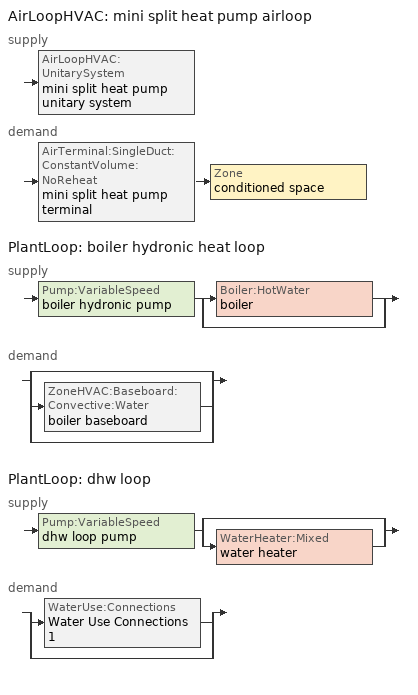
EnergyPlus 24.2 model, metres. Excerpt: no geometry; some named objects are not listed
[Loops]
AirLoopHVAC 'mini split heat pump airloop'
 supply: AirLoopHVAC:UnitarySystem 'mini split heat pump unitary system'
 demand: AirTerminal:SingleDuct:ConstantVolume:NoReheat 'mini split heat pump terminal' > Zone 'conditioned space'
PlantLoop 'boiler hydronic heat loop'
 supply: Pump:VariableSpeed 'boiler hydronic pump' > split
  | Boiler:HotWater 'boiler'
  | bypass
 demand: split
  | bypass
  | ZoneHVAC:Baseboard:Convective:Water 'boiler baseboard'
  | bypass
PlantLoop 'dhw loop'
 supply: Pump:VariableSpeed 'dhw loop pump' > split
  | bypass
  | WaterHeater:Mixed 'water heater'
 demand: split
  | WaterUse:Connections 'Water Use Connections 1'
  | bypass
[ZoneControl:Thermostat]
conditioned space Thermostat: Zone or ZoneList=conditioned space; Control Type Schedule=conditioned space Thermostat Schedule; Control 1=conditioned space temperature setpoint; Temperature Difference Between Cutout And Setpoint {deltaC}=0
[ThermostatSetpoint:DualSetpoint]
conditioned space temperature setpoint: Heating Setpoint Temperature Schedule=heating setpoint; Cooling Setpoint Temperature Schedule=cooling setpoint
[AirLoopHVAC:UnitarySystem] Control Type=Load; Controlling Zone or Thermostat Location=conditioned space; Dehumidification Control Type=None; Availability Schedule=Always On Discrete; Fan Placement=BlowThrough; DX Heating Coil Sizing Ratio=1; Use DOAS DX Cooling Coil=No; Minimum Supply Air Temperature {C}=2; Latent Load Control=SensibleOnlyLoadControl; Heating Supply Air Flow Rate Method=SupplyAirFlowRate; No Load Supply Air Flow Rate Method=SupplyAirFlowRate; No Load Supply Air Flow Rate {m3/s}=0; No Load Supply Air Flow Rate Control Set To Low Speed=Yes; Maximum Supply Air Temperature {C}=48.8889; Maximum Outdoor Dry-Bulb Temperature for Supplemental Heater Operation {C}=21; Ancillary On-Cycle Electric Power {W}=0; Ancillary Off-Cycle Electric Power {W}=0
Name | Supply Fan | Supply Air Fan Operating Mode Schedule | Heating Coil | Cooling Supply Air Flow Rate Method | Heating Supply Air Flow Rate {m3/s} | Cooling Coil | Cooling Supply Air Flow Rate {m3/s} | Design Specification Multispeed Object
unit heater unitary system | unit heater supply fan | unit heater auto fan schedule | unit heater htg coil | None | 0.00141584
mini split heat pump unitary system | mini split heat pump supply fan | mini split heat pump auto fan schedule | mini split heat pump htg coil | SupplyAirFlowRate | 0.252492 | mini split heat pump clg coil | 0.252492 | Unitary System Performance Multispeed 1
[Fan:SystemModel] Availability Schedule=Always On Discrete; Speed Control Method=Discrete; Electric Power Minimum Flow Rate Fraction=0.2; Design Pressure Rise {Pa}=500; Motor Efficiency=1; Motor In Air Stream Fraction=1; Design Electric Power Consumption {W}=Autosize; Design Power Sizing Method=PowerPerFlow; Electric Power Per Unit Flow Rate Per Unit Pressure {W/((m3/s)-Pa)}=1.66667; Fan Total Efficiency=0.7; Motor Loss Radiative Fraction=0
Name | Design Maximum Air Flow Rate {m3/s} | Electric Power Per Unit Flow Rate {W/(m3/s)} | Number of Speeds | Speed Flow Fraction 1 | Speed Electric Power Fraction 1 | Speed Flow Fraction 2 | Speed Electric Power Fraction 2 | Speed Flow Fraction 3 | Speed Electric Power Fraction 3 | Speed Flow Fraction 4 | Speed Electric Power Fraction 4
unit heater supply fan | 0.00141584 | 28251.7 | 1 | 1 | 1
mini split heat pump supply fan | 0.310951 | 148.322 | 4 | 0.20706 | 0.00888 | 0.252 | 0.016 | 0.812 | 0.53539 | 1 | 1
[Coil:Heating:Fuel]
unit heater htg coil: Availability Schedule=Always On Discrete; Fuel Type=OtherFuel1; Burner Efficiency=0.5; Nominal Capacity {W}=0.293071; On Cycle Parasitic Electric Load {W}=0; Off Cycle Parasitic Fuel Load {W}=0
[ZoneHVAC:Baseboard:Convective:Water]
boiler baseboard: Availability Schedule=Always On Discrete; Heating Design Capacity Method=HeatingDesignCapacity; Heating Design Capacity {W}=16398.5; Heating Design Capacity Per Floor Area {W/m2}=0; Fraction of Autosized Heating Design Capacity=0.8; U-Factor Times Area Value {W/K}=1180.69; Maximum Water Flow Rate {m3/s}=0.000706415; Convergence Tolerance=0.001
[AirTerminal:SingleDuct:ConstantVolume:NoReheat]
mini split heat pump terminal: Availability Schedule=Always On Discrete; Maximum Air Flow Rate {m3/s}=0.252492
[Zone equipment]
conditioned space: unit heater unitary system, boiler baseboard, mini split heat pump terminal
[AirLoopHVAC]
mini split heat pump airloop: Design Supply Air Flow Rate {m3/s}=0.252492; Design Return Air Flow Fraction of Supply Air Flow=1
[Sizing:System]
mini split heat pump airloop: Type of Load to Size On=Sensible; Design Outdoor Air Flow Rate {m3/s}=Autosize; Central Heating Maximum System Air Flow Ratio=0.3; Preheat Design Temperature {C}=7; Preheat Design Humidity Ratio {kgWater/kgDryAir}=0.008; Precool Design Temperature {C}=12.8; Precool Design Humidity Ratio {kgWater/kgDryAir}=0.008; Central Cooling Design Supply Air Temperature {C}=12.8; Central Heating Design Supply Air Temperature {C}=16.7; Type of Zone Sum to Use=NonCoincident; 100% Outdoor Air in Cooling=Yes; 100% Outdoor Air in Heating=Yes; Central Cooling Design Supply Air Humidity Ratio {kgWater/kgDryAir}=0.0085; Central Heating Design Supply Air Humidity Ratio {kgWater/kgDryAir}=0.008; Cooling Supply Air Flow Rate Method=DesignDay; Cooling Supply Air Flow Rate {m3/s}=0; Cooling Supply Air Flow Rate Per Floor Area {m3/s-m2}=0.00996765; Cooling Fraction of Autosized Cooling Supply Air Flow Rate=1; Cooling Supply Air Flow Rate Per Unit Cooling Capacity {m3/s-W}=3.94755e-05; Heating Supply Air Flow Rate Method=DesignDay; Heating Supply Air Flow Rate {m3/s}=0; Heating Supply Air Flow Rate Per Floor Area {m3/s-m2}=0.00996765; Heating Fraction of Autosized Heating Supply Air Flow Rate=1; Heating Fraction of Autosized Cooling Supply Air Flow Rate=1; Heating Supply Air Flow Rate Per Unit Heating Capacity {m3/s-W}=3.15882e-05; System Outdoor Air Method=ZoneSum; Zone Maximum Outdoor Air Fraction=1; Cooling Design Capacity Method=CoolingDesignCapacity; Cooling Design Capacity {W}=Autosize; Cooling Design Capacity Per Floor Area {W/m2}=234.7; Fraction of Autosized Cooling Design Capacity=1; Heating Design Capacity Method=HeatingDesignCapacity; Heating Design Capacity {W}=Autosize; Heating Design Capacity Per Floor Area {W/m2}=157; Fraction of Autosized Heating Design Capacity=1; Central Cooling Capacity Control Method=OnOff; Occupant Diversity=Autosize
[AvailabilityManager:Scheduled]
mini split heat pump airloop Availability Manager: Schedule=Always On Discrete
[Coil:Heating:DX:MultiSpeed]
mini split heat pump htg coil: Availability Schedule=Always On Discrete; Minimum Outdoor Dry-Bulb Temperature for Compressor Operation {C}=-40; Crankcase Heater Capacity {W}=50; Maximum Outdoor Dry-Bulb Temperature for Crankcase Heater Operation {C}=10; Defrost Energy Input Ratio Function of Temperature Curve=Defrosteir; Maximum Outdoor Dry-Bulb Temperature for Defrost Operation {C}=4.44444; Defrost Strategy=ReverseCycle; Defrost Control=Timed; Defrost Time Period Fraction=0.058333; Resistive Defrost Heater Capacity {W}=AutoSize; Apply Part Load Fraction to Speeds Greater than 1=No; Fuel Type=Electricity; Region number for Calculating HSPF=4; Number of Speeds=2; Speed Gross Rated Heating Capacity 1 {W}=1457.88; Speed Gross Rated Heating COP 1 {W/W}=5.07554; Speed Rated Air Flow Rate 1 {m3/s}=0.0782961; Speed Rated Supply Air Fan Power Per Volume Flow Rate 2017 1 {W/(m3/s)}=773.3; Speed Rated Supply Air Fan Power Per Volume Flow Rate 2023 1 {W/(m3/s)}=934.4; Speed Heating Capacity Function of Temperature Curve Name 1=Heat-CAP-fT1; Speed Heating Capacity Function of Flow Fraction Curve Name 1=Heat-CAP-fFF1; Speed Energy Input Ratio Function of Temperature Curve Name 1=Heat-EIR-fT1; Speed Energy Input Ratio Function of Flow Fraction Curve Name 1=Heat-EIR-fFF1; Speed Part Load Fraction Correlation Curve Name 1=Heat-PLF-fPLR1; Speed Rated Waste Heat Fraction of Power Input 1=0.2; Speed Waste Heat Function of Temperature Curve Name 1=ConstantBiquadratic 1; Speed Gross Rated Heating Capacity 2 {W}=5742.1; Speed Gross Rated Heating COP 2 {W/W}=3.73142; Speed Rated Air Flow Rate 2 {m3/s}=0.3107; Speed Rated Supply Air Fan Power Per Volume Flow Rate 2017 2 {W/(m3/s)}=773.3; Speed Rated Supply Air Fan Power Per Volume Flow Rate 2023 2 {W/(m3/s)}=934.4; Speed Heating Capacity Function of Temperature Curve Name 2=Heat-CAP-fT2; Speed Heating Capacity Function of Flow Fraction Curve Name 2=Heat-CAP-fFF2; Speed Energy Input Ratio Function of Temperature Curve Name 2=Heat-EIR-fT2; Speed Energy Input Ratio Function of Flow Fraction Curve Name 2=Heat-EIR-fFF2; Speed Part Load Fraction Correlation Curve Name 2=Heat-PLF-fPLR2; Speed Rated Waste Heat Fraction of Power Input 2=0.2; Speed Waste Heat Function of Temperature Curve Name 2=ConstantBiquadratic 1
[Coil:Cooling:DX:MultiSpeed]
mini split heat pump clg coil: Availability Schedule=Always On Discrete; Condenser Type=AirCooled; Minimum Outdoor Dry-Bulb Temperature for Compressor Operation {C}=-25; Apply Part Load Fraction to Speeds Greater than 1=No; Apply Latent Degradation to Speeds Greater than 1=No; Crankcase Heater Capacity {W}=50; Maximum Outdoor Dry-Bulb Temperature for Crankcase Heater Operation {C}=10; Basin Heater Capacity {W/K}=0; Basin Heater Setpoint Temperature {C}=2; Fuel Type=Electricity; Number of Speeds=2; Speed Gross Rated Total Cooling Capacity 1 {W}=1198.92; Speed Gross Rated Sensible Heat Ratio 1=0.806404; Speed Gross Rated Cooling COP 1 {W/W}=5.89976; Speed Rated Air Flow Rate 1 {m3/s}=0.0643343; Speed Rated Evaporator Fan Power Per Volume Flow Rate 2017 1 {W/(m3/s)}=773.3; Speed Rated Evaporator Fan Power Per Volume Flow Rate 2023 1 {W/(m3/s)}=934.4; Speed Total Cooling Capacity Function of Temperature Curve Name 1=Cool-CAP-fT1; Speed Total Cooling Capacity Function of Flow Fraction Curve Name 1=Cool-CAP-fFF1; Speed Energy Input Ratio Function of Temperature Curve Name 1=Cool-EIR-fT1; Speed Energy Input Ratio Function of Flow Fraction Curve Name 1=Cool-EIR-fFF1; Speed Part Load Fraction Correlation Curve Name 1=Cool-PLF-fPLR1; Speed Nominal Time for Condensate Removal to Begin 1 {s}=1000; Speed Ratio of Initial Moisture Evaporation Rate and Steady State Latent Capacity 1=1.5; Speed Maximum Cycling Rate 1 {cycles/hr}=3; Speed Latent Capacity Time Constant 1 {s}=45; Speed Rated Waste Heat Fraction of Power Input 1=0.2; Speed Waste Heat Function of Temperature Curve Name 1=ConstantBiquadratic; Speed Evaporative Condenser Effectiveness 1=0.9; Speed Evaporative Condenser Air Flow Rate 1 {m3/s}=AutoSize; Speed Rated Evaporative Condenser Pump Power Consumption 1 {W}=AutoSize; Speed Gross Rated Total Cooling Capacity 2 {W}=4724.68; Speed Gross Rated Sensible Heat Ratio 2=0.759942; Speed Gross Rated Cooling COP 2 {W/W}=3.91319; Speed Rated Air Flow Rate 2 {m3/s}=0.252289; Speed Rated Evaporator Fan Power Per Volume Flow Rate 2017 2 {W/(m3/s)}=773.3; Speed Rated Evaporator Fan Power Per Volume Flow Rate 2023 2 {W/(m3/s)}=934.4; Speed Total Cooling Capacity Function of Temperature Curve Name 2=Cool-CAP-fT2; Speed Total Cooling Capacity Function of Flow Fraction Curve Name 2=Cool-CAP-fFF2; Speed Energy Input Ratio Function of Temperature Curve Name 2=Cool-EIR-fT2; Speed Energy Input Ratio Function of Flow Fraction Curve Name 2=Cool-EIR-fFF2; Speed Part Load Fraction Correlation Curve Name 2=Cool-PLF-fPLR2; Speed Nominal Time for Condensate Removal to Begin 2 {s}=1000; Speed Ratio of Initial Moisture Evaporation Rate and Steady State Latent Capacity 2=1.5; Speed Maximum Cycling Rate 2 {cycles/hr}=3; Speed Latent Capacity Time Constant 2 {s}=45; Speed Rated Waste Heat Fraction of Power Input 2=0.2; Speed Waste Heat Function of Temperature Curve Name 2=ConstantBiquadratic; Speed Evaporative Condenser Effectiveness 2=0.9; Speed Evaporative Condenser Air Flow Rate 2 {m3/s}=AutoSize; Speed Rated Evaporative Condenser Pump Power Consumption 2 {W}=AutoSize
[UnitarySystemPerformance:Multispeed]
Unitary System Performance Multispeed 1: Number of Speeds for Heating=2; Number of Speeds for Cooling=2; Single Mode Operation=No; No Load Supply Air Flow Rate Ratio=1; Heating Speed Supply Air Flow Ratio 1=0.310345; Cooling Speed Supply Air Flow Ratio 1=0.255; Heating Speed Supply Air Flow Ratio 2=1.23153; Cooling Speed Supply Air Flow Ratio 2=1
[PlantLoop] Fluid Type=Water; Maximum Loop Temperature {C}=100; Minimum Loop Temperature {C}=0; Minimum Loop Flow Rate {m3/s}=0; Load Distribution Scheme=Optimal; Plant Loop Demand Calculation Scheme=SingleSetpoint; Common Pipe Simulation=None
Name | Plant Equipment Operation Scheme | Maximum Loop Flow Rate {m3/s} | Plant Loop Volume {m3}
boiler hydronic heat loop | boiler hydronic heat loop Operation Schemes | Autosize | Autocalculate
dhw loop | dhw loop Operation Schemes | 0.01 | 0.003
[Sizing:Plant] Loop Type=Heating; Sizing Option=NonCoincident; Zone Timesteps in Averaging Window=1; Coincident Sizing Factor Mode=None
Name | Design Loop Exit Temperature {C} | Loop Design Temperature Difference {deltaC}
boiler hydronic heat loop | 82.2222 | 11.1111
dhw loop | 55 | 5.55556
[Pump:VariableSpeed] Motor Efficiency=0.85; Fraction of Motor Inefficiencies to Fluid Stream=0; Coefficient 1 of the Part Load Performance Curve=0; Coefficient 2 of the Part Load Performance Curve=1; Coefficient 3 of the Part Load Performance Curve=0; Coefficient 4 of the Part Load Performance Curve=0; Design Minimum Flow Rate {m3/s}=0; Pump Control Type=Intermittent; Skin Loss Radiative Fraction=0.5; Design Power Sizing Method=PowerPerFlowPerPressure; Design Electric Power per Unit Flow Rate {W/(m3/s)}=348701.1; Design Shaft Power per Unit Flow Rate per Unit Head {W/((m3/s)-Pa)}=1.28205; Design Minimum Flow Rate Fraction=0
Name | Design Maximum Flow Rate {m3/s} | Design Pump Head {Pa} | Design Power Consumption {W}
boiler hydronic pump | 3.75e-05 | 20000 | 1
dhw loop pump | 0.01 | 1 | 0
[Boiler:HotWater]
boiler: Fuel Type=FuelOilNo2; Nominal Capacity {W}=16398.5; Nominal Thermal Efficiency=0.83; Efficiency Curve Temperature Evaluation Variable=LeavingBoiler; Normalized Boiler Efficiency Curve=NonCondensingBoilerEff; Design Water Flow Rate {m3/s}=Autosize; Minimum Part Load Ratio=0; Maximum Part Load Ratio=1; Optimum Part Load Ratio=1; Water Outlet Upper Temperature Limit {C}=99.9; Boiler Flow Mode=LeavingSetpointModulated; On Cycle Parasitic Electric Load {W}=0; Sizing Factor=1; Off Cycle Parasitic Fuel Load {W}=0
[SetpointManager:Scheduled] Control Variable=Temperature
Name | Schedule
boiler hydronic heat loop setpoint manager | boiler hydronic heat supply setpoint
Setpoint Manager Scheduled 1 | dhw temp
[PlantEquipmentOperationSchemes] Control Scheme Object Type 1=PlantEquipmentOperation:HeatingLoad; Control Scheme Schedule Name 1=Always On Discrete
Name | Control Scheme Name 1
boiler hydronic heat loop Operation Schemes | boiler hydronic heat loop Heating Operation Scheme
dhw loop Operation Schemes | dhw loop Heating Operation Scheme
[PlantEquipmentOperation:HeatingLoad] Load Range Lower Limit 1 {W}=0; Load Range Upper Limit 1 {W}=1000000000
Name | Range Equipment List Name 1
boiler hydronic heat loop Heating Operation Scheme | boiler hydronic heat loop Heating Equipment List
dhw loop Heating Operation Scheme | dhw loop Heating Equipment List
[PlantEquipmentList]
boiler hydronic heat loop Heating Equipment List: Boiler:HotWater, boiler
dhw loop Heating Equipment List: WaterHeater:Mixed, water heater
[WaterHeater:Mixed]
water heater: Tank Volume {m3}=0.00378541; Setpoint Temperature Schedule=water heater setpoint; Deadband Temperature Difference {deltaC}=0; Maximum Temperature Limit {C}=99; Heater Control Type=Modulate; Heater Maximum Capacity {W}=2.93071e+10; Heater Minimum Capacity {W}=0; Heater Ignition Minimum Flow Rate {m3/s}=0; Heater Ignition Delay {s}=0; Heater Fuel Type=FuelOilNo2; Heater Thermal Efficiency=0.368; Off Cycle Parasitic Fuel Consumption Rate {W}=0; Off Cycle Parasitic Fuel Type=Electricity; Off Cycle Parasitic Heat Fraction to Tank=0; On Cycle Parasitic Fuel Consumption Rate {W}=0; On Cycle Parasitic Fuel Type=Electricity; On Cycle Parasitic Heat Fraction to Tank=0; Ambient Temperature Indicator=Zone; Ambient Temperature Zone=conditioned space; Off Cycle Loss Coefficient to Ambient Temperature {W/K}=0; Off Cycle Loss Fraction to Zone=1; On Cycle Loss Coefficient to Ambient Temperature {W/K}=0; On Cycle Loss Fraction to Zone=1; Use Side Effectiveness=1; Source Side Effectiveness=1; Use Side Design Flow Rate {m3/s}=Autosize; Source Side Design Flow Rate {m3/s}=Autosize; Indirect Water Heating Recovery Time {hr}=1.5; Source Side Flow Control Mode=IndirectHeatPrimarySetpoint
[WaterHeater:Sizing]
water heater: Design Mode=PeakDraw; Time Storage Can Meet Peak Draw {hr}=0.538503; Time for Tank Recovery {hr}=0; Nominal Tank Volume for Autosizing Plant Connections {m3}=1
[WaterUse:Connections]
Water Use Connections 1: Drain Water Heat Exchanger Type=None; Drain Water Heat Exchanger Destination=Plant; Water Use Equipment Name 1=dhw fixtures; Water Use Equipment Name 2=dhw distribution waste; Water Use Equipment Name 3=clothes washer; Water Use Equipment Name 4=dishwasher
[WaterUse:Equipment]
Name | Peak Flow Rate {m3/s} | Flow Rate Fraction Schedule | Target Temperature Schedule
dhw fixtures | 4.46098e-06 | dhw fixtures schedule | mixed water temperature schedule
dhw distribution waste | 1.35238e-06 | dhw fixtures schedule | mixed water temperature schedule
clothes washer | 9.69919e-07 | clothes washer schedule
dishwasher | 2.90872e-07 | dishwasher schedule
[EnergyManagementSystem:GlobalVariable]
infil_program_Qfan
infil_program_Qinf
mini_split_heat_pump_airloop_Fan_RTF
natural_vent_program_Qnv
natural_vent_program_Qwhf
[EnergyManagementSystem:InternalVariable]
Name | Internal Data Index Key | Internal Data Type
boiler_hydronic_pump_rated_mfr | boiler hydronic pump | Pump Maximum Mass Flow Rate
mini_split_heat_pump_airloop_max_sup_fan_mfr | mini split heat pump supply fan | Fan Maximum Mass Flow Rate
[EnergyManagementSystem:Sensor]
Name | Output:Variable or Output:Meter Index Key | Output:Variable or Output:Meter
airflow_gain | infil flow | Infiltration Sensible Heat Gain Energy
airflow_gain_1 | natural vent flow | Infiltration Sensible Heat Gain Energy
airflow_gain_2 | whole house fan flow | Infiltration Sensible Heat Gain Energy
airflow_loss | infil flow | Infiltration Sensible Heat Loss Energy
airflow_loss_1 | natural vent flow | Infiltration Sensible Heat Loss Energy
airflow_loss_2 | whole house fan flow | Infiltration Sensible Heat Loss Energy
boiler_baseboard_s | boiler baseboard | Baseboard Total Heating Energy
boiler_hydronic_pump_mfr_s | boiler hydronic pump | Pump Mass Flow Rate
boiler_hydronic_pump_s | boiler hydronic pump | Pump Electricity Energy
boiler_plr_s | boiler | Boiler Part Load Ratio
clg_load_cond |  | Cooling:EnergyTransfer:Zone:CONDITIONED SPACE
clg_sp_s; clg_sp_s_1 | cooling setpoint | Schedule Value
clothes_dryer_exhaust_0_sch_s | clothes dryer exhaust 0 schedule | Schedule Value
conditioned_space_clg_unmet_s | conditioned space | Zone Cooling Setpoint Not Met Time
conditioned_space_htg_unmet_s | conditioned space | Zone Heating Setpoint Not Met Time
cool_season | cooling season schedule | Schedule Value
dhw_loss | water heater | Water Heater Heat Loss Energy
dhw_rtf | water heater | Water Heater Runtime Fraction
fridge_tin_s; tin_s; tin_s_1 | conditioned space | Zone Mean Air Temperature
htg_load_cond |  | Heating:EnergyTransfer:Zone:CONDITIONED SPACE
htg_sp_s; htg_sp_s_1 | heating setpoint | Schedule Value
ig_ee_conv | clothes dryer | Electric Equipment Convective Heating Energy
ig_ee_conv_1 | clothes washer | Electric Equipment Convective Heating Energy
ig_ee_conv_2 | cooking range | Electric Equipment Convective Heating Energy
ig_ee_conv_3 | dishwasher | Electric Equipment Convective Heating Energy
ig_ee_conv_4 | fridge | Electric Equipment Convective Heating Energy
ig_ee_conv_5 | misc plug loads | Electric Equipment Convective Heating Energy
ig_ee_conv_6 | whole house fan | Electric Equipment Convective Heating Energy
ig_ee_rad | clothes dryer | Electric Equipment Radiant Heating Energy
ig_ee_rad_1 | clothes washer | Electric Equipment Radiant Heating Energy
ig_ee_rad_2 | cooking range | Electric Equipment Radiant Heating Energy
ig_ee_rad_3 | dishwasher | Electric Equipment Radiant Heating Energy
ig_ee_rad_4 | fridge | Electric Equipment Radiant Heating Energy
ig_ee_rad_5 | misc plug loads | Electric Equipment Radiant Heating Energy
ig_ee_rad_6 | whole house fan | Electric Equipment Radiant Heating Energy
ig_lgt_conv | interior lighting | Lights Convective Heating Energy
ig_lgt_rad | interior lighting | Lights Radiant Heating Energy
ig_lgt_vis | interior lighting | Lights Visible Radiation Heating Energy
ig_oe_conv | clothes dryer 1 | Other Equipment Convective Heating Energy
ig_oe_conv_1 | cooking range 1 | Other Equipment Convective Heating Energy
ig_oe_conv_2 | general water use latent | Other Equipment Convective Heating Energy
ig_oe_conv_3 | general water use sensible | Other Equipment Convective Heating Energy
ig_oe_conv_4 | water heater energy adjustment1 | Other Equipment Convective Heating Energy
ig_oe_rad | clothes dryer 1 | Other Equipment Radiant Heating Energy
ig_oe_rad_1 | cooking range 1 | Other Equipment Radiant Heating Energy
ig_oe_rad_2 | general water use latent | Other Equipment Radiant Heating Energy
ig_oe_rad_3 | general water use sensible | Other Equipment Radiant Heating Energy
ig_oe_rad_4 | water heater energy adjustment1 | Other Equipment Radiant Heating Energy
ig_ppl_conv | occupants | People Convective Heating Energy
ig_ppl_rad | occupants | People Radiant Heating Energy
im_conv | furniture mass conditioned space 1 | Surface Inside Face Convection Heat Gain Energy
im_conv_1 | partition wall mass | Surface Inside Face Convection Heat Gain Energy
im_ig | furniture mass conditioned space 1 | Surface Inside Face Internal Gains Radiation Heat Gain Energy
im_ig_1 | partition wall mass | Surface Inside Face Internal Gains Radiation Heat Gain Energy
im_lgt | furniture mass conditioned space 1 | Surface Inside Face Lights Radiation Heat Gain Energy
im_lgt_1 | partition wall mass | Surface Inside Face Lights Radiation Heat Gain Energy
im_sol | furniture mass conditioned space 1 | Surface Inside Face Solar Radiation Heat Gain Energy
im_sol_1 | partition wall mass | Surface Inside Face Solar Radiation Heat Gain Energy
im_surf | furniture mass conditioned space 1 | Surface Inside Face Net Surface Thermal Radiation Heat Gain Energy
im_surf_1 | partition wall mass | Surface Inside Face Net Surface Thermal Radiation Heat Gain Energy
mech_vent_bath_fan_0_sch_s | mech vent bath fan 0 schedule | Schedule Value
mech_vent_bath_fan_1_sch_s | mech vent bath fan 1 schedule | Schedule Value
mech_vent_bath_fan_2_sch_s | mech vent bath fan 2 schedule | Schedule Value
mini_split_heat_pump_airloop_Fan_RTF_s | mini split heat pump supply fan | Fan Runtime Fraction Speed 1
mini_split_heat_pump_airloop_Fan_RTF_s_1 | mini split heat pump supply fan | Fan Runtime Fraction Speed 2
mini_split_heat_pump_airloop_Fan_RTF_s_2 | mini split heat pump supply fan | Fan Runtime Fraction Speed 3
mini_split_heat_pump_airloop_Fan_RTF_s_3 | mini split heat pump supply fan | Fan Runtime Fraction Speed 4
mini_split_heat_pump_clg_coil_s | mini split heat pump clg coil | Cooling Coil Total Cooling Energy
mini_split_heat_pump_htg_coil_s | mini split heat pump htg coil | Heating Coil Heating Energy
mini_split_heat_pump_supply_fan_s | mini split heat pump supply fan | Fan Electricity Energy
mv_conv | mech vent bath fan 0 | Electric Equipment Convective Heating Energy
mv_conv_1 | mech vent bath fan 1 | Electric Equipment Convective Heating Energy
mv_conv_2 | mech vent bath fan 2 | Electric Equipment Convective Heating Energy
mv_conv_3 | mech vent house fan | Electric Equipment Convective Heating Energy
mv_conv_4 | mech vent house fan cfis | Electric Equipment Convective Heating Energy
mv_conv_5 | mech vent house fan latent load | Other Equipment Convective Heating Energy
mv_conv_6 | mech vent house fan sensible load | Other Equipment Convective Heating Energy
mv_rad | mech vent bath fan 0 | Electric Equipment Radiant Heating Energy
mv_rad_1 | mech vent bath fan 1 | Electric Equipment Radiant Heating Energy
mv_rad_2 | mech vent bath fan 2 | Electric Equipment Radiant Heating Energy
mv_rad_3 | mech vent house fan | Electric Equipment Radiant Heating Energy
mv_rad_4 | mech vent house fan cfis | Electric Equipment Radiant Heating Energy
mv_rad_5 | mech vent house fan latent load | Other Equipment Radiant Heating Energy
mv_rad_6 | mech vent house fan sensible load | Other Equipment Radiant Heating Energy
natural_vent_s | natural vent schedule | Schedule Value
out_pb_s |  | Site Outdoor Air Barometric Pressure
out_wt_s |  | Site Outdoor Air Humidity Ratio
site_vw_s |  | Site Wind Speed
ss_back_out | Window1 | Surface Window Shortwave from Zone Back Out Window Heat Transfer Rate
ss_back_out_1 | Window10 | Surface Window Shortwave from Zone Back Out Window Heat Transfer Rate
ss_back_out_10 | Window7 | Surface Window Shortwave from Zone Back Out Window Heat Transfer Rate
ss_back_out_11 | Window8 | Surface Window Shortwave from Zone Back Out Window Heat Transfer Rate
ss_back_out_12 | Window9 | Surface Window Shortwave from Zone Back Out Window Heat Transfer Rate
ss_back_out_2 | Window15 | Surface Window Shortwave from Zone Back Out Window Heat Transfer Rate
ss_back_out_3 | Window17 | Surface Window Shortwave from Zone Back Out Window Heat Transfer Rate
ss_back_out_4 | Window21 | Surface Window Shortwave from Zone Back Out Window Heat Transfer Rate
ss_back_out_5 | Window24 | Surface Window Shortwave from Zone Back Out Window Heat Transfer Rate
ss_back_out_6 | Window25 | Surface Window Shortwave from Zone Back Out Window Heat Transfer Rate
ss_back_out_7 | Window3 | Surface Window Shortwave from Zone Back Out Window Heat Transfer Rate
ss_back_out_8 | Window4 | Surface Window Shortwave from Zone Back Out Window Heat Transfer Rate
ss_back_out_9 | Window6 | Surface Window Shortwave from Zone Back Out Window Heat Transfer Rate
ss_conv | Door1 | Surface Inside Face Convection Heat Gain Energy
ss_conv_1 | Window1 | Surface Inside Face Convection Heat Gain Energy
ss_conv_10 | Window6 | Surface Inside Face Convection Heat Gain Energy
ss_conv_11 | Window7 | Surface Inside Face Convection Heat Gain Energy
ss_conv_12 | Window8 | Surface Inside Face Convection Heat Gain Energy
ss_conv_13 | Window9 | Surface Inside Face Convection Heat Gain Energy
ss_conv_2 | Window10 | Surface Inside Face Convection Heat Gain Energy
ss_conv_3 | Window15 | Surface Inside Face Convection Heat Gain Energy
ss_conv_4 | Window17 | Surface Inside Face Convection Heat Gain Energy
ss_conv_5 | Window21 | Surface Inside Face Convection Heat Gain Energy
ss_conv_6 | Window24 | Surface Inside Face Convection Heat Gain Energy
ss_conv_7 | Window25 | Surface Inside Face Convection Heat Gain Energy
ss_conv_8 | Window3 | Surface Inside Face Convection Heat Gain Energy
ss_conv_9 | Window4 | Surface Inside Face Convection Heat Gain Energy
ss_ig | Door1 | Surface Inside Face Internal Gains Radiation Heat Gain Energy
ss_ig_1 | Window1 | Surface Inside Face Internal Gains Radiation Heat Gain Energy
ss_ig_10 | Window6 | Surface Inside Face Internal Gains Radiation Heat Gain Energy
ss_ig_11 | Window7 | Surface Inside Face Internal Gains Radiation Heat Gain Energy
ss_ig_12 | Window8 | Surface Inside Face Internal Gains Radiation Heat Gain Energy
ss_ig_13 | Window9 | Surface Inside Face Internal Gains Radiation Heat Gain Energy
ss_ig_2 | Window10 | Surface Inside Face Internal Gains Radiation Heat Gain Energy
ss_ig_3 | Window15 | Surface Inside Face Internal Gains Radiation Heat Gain Energy
ss_ig_4 | Window17 | Surface Inside Face Internal Gains Radiation Heat Gain Energy
ss_ig_5 | Window21 | Surface Inside Face Internal Gains Radiation Heat Gain Energy
ss_ig_6 | Window24 | Surface Inside Face Internal Gains Radiation Heat Gain Energy
ss_ig_7 | Window25 | Surface Inside Face Internal Gains Radiation Heat Gain Energy
ss_ig_8 | Window3 | Surface Inside Face Internal Gains Radiation Heat Gain Energy
ss_ig_9 | Window4 | Surface Inside Face Internal Gains Radiation Heat Gain Energy
ss_lgt | Door1 | Surface Inside Face Lights Radiation Heat Gain Energy
ss_sol | Door1 | Surface Inside Face Solar Radiation Heat Gain Energy
ss_surf | Door1 | Surface Inside Face Net Surface Thermal Radiation Heat Gain Energy
ss_surf_1 | Window1 | Surface Inside Face Net Surface Thermal Radiation Heat Gain Energy
ss_surf_10 | Window6 | Surface Inside Face Net Surface Thermal Radiation Heat Gain Energy
ss_surf_11 | Window7 | Surface Inside Face Net Surface Thermal Radiation Heat Gain Energy
ss_surf_12 | Window8 | Surface Inside Face Net Surface Thermal Radiation Heat Gain Energy
ss_surf_13 | Window9 | Surface Inside Face Net Surface Thermal Radiation Heat Gain Energy
ss_surf_2 | Window10 | Surface Inside Face Net Surface Thermal Radiation Heat Gain Energy
ss_surf_3 | Window15 | Surface Inside Face Net Surface Thermal Radiation Heat Gain Energy
ss_surf_4 | Window17 | Surface Inside Face Net Surface Thermal Radiation Heat Gain Energy
ss_surf_5 | Window21 | Surface Inside Face Net Surface Thermal Radiation Heat Gain Energy
ss_surf_6 | Window24 | Surface Inside Face Net Surface Thermal Radiation Heat Gain Energy
ss_surf_7 | Window25 | Surface Inside Face Net Surface Thermal Radiation Heat Gain Energy
ss_surf_8 | Window3 | Surface Inside Face Net Surface Thermal Radiation Heat Gain Energy
ss_surf_9 | Window4 | Surface Inside Face Net Surface Thermal Radiation Heat Gain Energy
ss_trans_in | Window1 | Surface Window Transmitted Solar Radiation Rate
ss_trans_in_1 | Window10 | Surface Window Transmitted Solar Radiation Rate
ss_trans_in_10 | Window7 | Surface Window Transmitted Solar Radiation Rate
ss_trans_in_11 | Window8 | Surface Window Transmitted Solar Radiation Rate
ss_trans_in_12 | Window9 | Surface Window Transmitted Solar Radiation Rate
ss_trans_in_2 | Window15 | Surface Window Transmitted Solar Radiation Rate
ss_trans_in_3 | Window17 | Surface Window Transmitted Solar Radiation Rate
ss_trans_in_4 | Window21 | Surface Window Transmitted Solar Radiation Rate
ss_trans_in_5 | Window24 | Surface Window Transmitted Solar Radiation Rate
ss_trans_in_6 | Window25 | Surface Window Transmitted Solar Radiation Rate
ss_trans_in_7 | Window3 | Surface Window Transmitted Solar Radiation Rate
ss_trans_in_8 | Window4 | Surface Window Transmitted Solar Radiation Rate
ss_trans_in_9 | Window6 | Surface Window Transmitted Solar Radiation Rate
ss_trans_out | Window1 | Surface Inside Face Initial Transmitted Diffuse Transmitted Out Window Solar Radiation Rate
ss_trans_out_1 | Window10 | Surface Inside Face Initial Transmitted Diffuse Transmitted Out Window Solar Radiation Rate
ss_trans_out_10 | Window7 | Surface Inside Face Initial Transmitted Diffuse Transmitted Out Window Solar Radiation Rate
ss_trans_out_11 | Window8 | Surface Inside Face Initial Transmitted Diffuse Transmitted Out Window Solar Radiation Rate
ss_trans_out_12 | Window9 | Surface Inside Face Initial Transmitted Diffuse Transmitted Out Window Solar Radiation Rate
ss_trans_out_2 | Window15 | Surface Inside Face Initial Transmitted Diffuse Transmitted Out Window Solar Radiation Rate
ss_trans_out_3 | Window17 | Surface Inside Face Initial Transmitted Diffuse Transmitted Out Window Solar Radiation Rate
ss_trans_out_4 | Window21 | Surface Inside Face Initial Transmitted Diffuse Transmitted Out Window Solar Radiation Rate
ss_trans_out_5 | Window24 | Surface Inside Face Initial Transmitted Diffuse Transmitted Out Window Solar Radiation Rate
ss_trans_out_6 | Window25 | Surface Inside Face Initial Transmitted Diffuse Transmitted Out Window Solar Radiation Rate
ss_trans_out_7 | Window3 | Surface Inside Face Initial Transmitted Diffuse Transmitted Out Window Solar Radiation Rate
ss_trans_out_8 | Window4 | Surface Inside Face Initial Transmitted Diffuse Transmitted Out Window Solar Radiation Rate
ss_trans_out_9 | Window6 | Surface Inside Face Initial Transmitted Diffuse Transmitted Out Window Solar Radiation Rate
s_conv | Floor1 | Surface Inside Face Convection Heat Gain Energy
s_conv_1 | Floor2 | Surface Inside Face Convection Heat Gain Energy
s_conv_10 | RimJoist2:180 | Surface Inside Face Convection Heat Gain Energy
s_conv_11 | RimJoist2:270 | Surface Inside Face Convection Heat Gain Energy
s_conv_12 | RimJoist2:90 | Surface Inside Face Convection Heat Gain Energy
s_conv_13 | RimJoist3:0 | Surface Inside Face Convection Heat Gain Energy
s_conv_14 | RimJoist3:180 | Surface Inside Face Convection Heat Gain Energy
s_conv_15 | RimJoist3:270 | Surface Inside Face Convection Heat Gain Energy
s_conv_16 | RimJoist3:90 | Surface Inside Face Convection Heat Gain Energy
s_conv_17 | Roof3:0 | Surface Inside Face Convection Heat Gain Energy
s_conv_18 | Roof3:180 | Surface Inside Face Convection Heat Gain Energy
s_conv_19 | Roof3:270 | Surface Inside Face Convection Heat Gain Energy
s_conv_2 | FoundationWall1 | Surface Inside Face Convection Heat Gain Energy
s_conv_20 | Roof3:90 | Surface Inside Face Convection Heat Gain Energy
s_conv_21 | Slab1 | Surface Inside Face Convection Heat Gain Energy
s_conv_22 | Wall1:0 | Surface Inside Face Convection Heat Gain Energy
s_conv_23 | Wall1:180 | Surface Inside Face Convection Heat Gain Energy
s_conv_24 | Wall1:270 | Surface Inside Face Convection Heat Gain Energy
s_conv_25 | Wall1:90 | Surface Inside Face Convection Heat Gain Energy
s_conv_26 | Wall2:0 | Surface Inside Face Convection Heat Gain Energy
s_conv_27 | Wall2:180 | Surface Inside Face Convection Heat Gain Energy
s_conv_28 | Wall2:270 | Surface Inside Face Convection Heat Gain Energy
s_conv_29 | Wall2:90 | Surface Inside Face Convection Heat Gain Energy
s_conv_3 | inferred conditioned ceiling | Surface Inside Face Convection Heat Gain Energy
s_conv_30 | Wall3:0 | Surface Inside Face Convection Heat Gain Energy
s_conv_31 | Wall3:180 | Surface Inside Face Convection Heat Gain Energy
s_conv_32 | Wall3:270 | Surface Inside Face Convection Heat Gain Energy
s_conv_33 | Wall3:90 | Surface Inside Face Convection Heat Gain Energy
s_conv_4 | inferred conditioned floor | Surface Inside Face Convection Heat Gain Energy
s_conv_5 | RimJoist1:0 | Surface Inside Face Convection Heat Gain Energy
s_conv_6 | RimJoist1:180 | Surface Inside Face Convection Heat Gain Energy
s_conv_7 | RimJoist1:270 | Surface Inside Face Convection Heat Gain Energy
s_conv_8 | RimJoist1:90 | Surface Inside Face Convection Heat Gain Energy
s_conv_9 | RimJoist2:0 | Surface Inside Face Convection Heat Gain Energy
s_ig | Floor1 | Surface Inside Face Internal Gains Radiation Heat Gain Energy
s_ig_1 | Floor2 | Surface Inside Face Internal Gains Radiation Heat Gain Energy
s_ig_10 | RimJoist2:180 | Surface Inside Face Internal Gains Radiation Heat Gain Energy
s_ig_11 | RimJoist2:270 | Surface Inside Face Internal Gains Radiation Heat Gain Energy
s_ig_12 | RimJoist2:90 | Surface Inside Face Internal Gains Radiation Heat Gain Energy
s_ig_13 | RimJoist3:0 | Surface Inside Face Internal Gains Radiation Heat Gain Energy
s_ig_14 | RimJoist3:180 | Surface Inside Face Internal Gains Radiation Heat Gain Energy
s_ig_15 | RimJoist3:270 | Surface Inside Face Internal Gains Radiation Heat Gain Energy
s_ig_16 | RimJoist3:90 | Surface Inside Face Internal Gains Radiation Heat Gain Energy
s_ig_17 | Roof3:0 | Surface Inside Face Internal Gains Radiation Heat Gain Energy
s_ig_18 | Roof3:180 | Surface Inside Face Internal Gains Radiation Heat Gain Energy
s_ig_19 | Roof3:270 | Surface Inside Face Internal Gains Radiation Heat Gain Energy
s_ig_2 | FoundationWall1 | Surface Inside Face Internal Gains Radiation Heat Gain Energy
s_ig_20 | Roof3:90 | Surface Inside Face Internal Gains Radiation Heat Gain Energy
s_ig_21 | Slab1 | Surface Inside Face Internal Gains Radiation Heat Gain Energy
s_ig_22 | Wall1:0 | Surface Inside Face Internal Gains Radiation Heat Gain Energy
s_ig_23 | Wall1:180 | Surface Inside Face Internal Gains Radiation Heat Gain Energy
s_ig_24 | Wall1:270 | Surface Inside Face Internal Gains Radiation Heat Gain Energy
s_ig_25 | Wall1:90 | Surface Inside Face Internal Gains Radiation Heat Gain Energy
s_ig_26 | Wall2:0 | Surface Inside Face Internal Gains Radiation Heat Gain Energy
s_ig_27 | Wall2:180 | Surface Inside Face Internal Gains Radiation Heat Gain Energy
s_ig_28 | Wall2:270 | Surface Inside Face Internal Gains Radiation Heat Gain Energy
s_ig_29 | Wall2:90 | Surface Inside Face Internal Gains Radiation Heat Gain Energy
s_ig_3 | inferred conditioned ceiling | Surface Inside Face Internal Gains Radiation Heat Gain Energy
s_ig_30 | Wall3:0 | Surface Inside Face Internal Gains Radiation Heat Gain Energy
s_ig_31 | Wall3:180 | Surface Inside Face Internal Gains Radiation Heat Gain Energy
s_ig_32 | Wall3:270 | Surface Inside Face Internal Gains Radiation Heat Gain Energy
s_ig_33 | Wall3:90 | Surface Inside Face Internal Gains Radiation Heat Gain Energy
s_ig_4 | inferred conditioned floor | Surface Inside Face Internal Gains Radiation Heat Gain Energy
s_ig_5 | RimJoist1:0 | Surface Inside Face Internal Gains Radiation Heat Gain Energy
s_ig_6 | RimJoist1:180 | Surface Inside Face Internal Gains Radiation Heat Gain Energy
s_ig_7 | RimJoist1:270 | Surface Inside Face Internal Gains Radiation Heat Gain Energy
s_ig_8 | RimJoist1:90 | Surface Inside Face Internal Gains Radiation Heat Gain Energy
s_ig_9 | RimJoist2:0 | Surface Inside Face Internal Gains Radiation Heat Gain Energy
s_lgt | Floor1 | Surface Inside Face Lights Radiation Heat Gain Energy
s_lgt_1 | Floor2 | Surface Inside Face Lights Radiation Heat Gain Energy
s_lgt_10 | RimJoist2:180 | Surface Inside Face Lights Radiation Heat Gain Energy
s_lgt_11 | RimJoist2:270 | Surface Inside Face Lights Radiation Heat Gain Energy
s_lgt_12 | RimJoist2:90 | Surface Inside Face Lights Radiation Heat Gain Energy
s_lgt_13 | RimJoist3:0 | Surface Inside Face Lights Radiation Heat Gain Energy
s_lgt_14 | RimJoist3:180 | Surface Inside Face Lights Radiation Heat Gain Energy
s_lgt_15 | RimJoist3:270 | Surface Inside Face Lights Radiation Heat Gain Energy
s_lgt_16 | RimJoist3:90 | Surface Inside Face Lights Radiation Heat Gain Energy
s_lgt_17 | Roof3:0 | Surface Inside Face Lights Radiation Heat Gain Energy
s_lgt_18 | Roof3:180 | Surface Inside Face Lights Radiation Heat Gain Energy
s_lgt_19 | Roof3:270 | Surface Inside Face Lights Radiation Heat Gain Energy
s_lgt_2 | FoundationWall1 | Surface Inside Face Lights Radiation Heat Gain Energy
s_lgt_20 | Roof3:90 | Surface Inside Face Lights Radiation Heat Gain Energy
s_lgt_21 | Slab1 | Surface Inside Face Lights Radiation Heat Gain Energy
s_lgt_22 | Wall1:0 | Surface Inside Face Lights Radiation Heat Gain Energy
s_lgt_23 | Wall1:180 | Surface Inside Face Lights Radiation Heat Gain Energy
s_lgt_24 | Wall1:270 | Surface Inside Face Lights Radiation Heat Gain Energy
s_lgt_25 | Wall1:90 | Surface Inside Face Lights Radiation Heat Gain Energy
s_lgt_26 | Wall2:0 | Surface Inside Face Lights Radiation Heat Gain Energy
s_lgt_27 | Wall2:180 | Surface Inside Face Lights Radiation Heat Gain Energy
s_lgt_28 | Wall2:270 | Surface Inside Face Lights Radiation Heat Gain Energy
s_lgt_29 | Wall2:90 | Surface Inside Face Lights Radiation Heat Gain Energy
s_lgt_3 | inferred conditioned ceiling | Surface Inside Face Lights Radiation Heat Gain Energy
s_lgt_30 | Wall3:0 | Surface Inside Face Lights Radiation Heat Gain Energy
s_lgt_31 | Wall3:180 | Surface Inside Face Lights Radiation Heat Gain Energy
s_lgt_32 | Wall3:270 | Surface Inside Face Lights Radiation Heat Gain Energy
s_lgt_33 | Wall3:90 | Surface Inside Face Lights Radiation Heat Gain Energy
s_lgt_4 | inferred conditioned floor | Surface Inside Face Lights Radiation Heat Gain Energy
s_lgt_5 | RimJoist1:0 | Surface Inside Face Lights Radiation Heat Gain Energy
s_lgt_6 | RimJoist1:180 | Surface Inside Face Lights Radiation Heat Gain Energy
s_lgt_7 | RimJoist1:270 | Surface Inside Face Lights Radiation Heat Gain Energy
s_lgt_8 | RimJoist1:90 | Surface Inside Face Lights Radiation Heat Gain Energy
s_lgt_9 | RimJoist2:0 | Surface Inside Face Lights Radiation Heat Gain Energy
s_sol | Floor1 | Surface Inside Face Solar Radiation Heat Gain Energy
s_sol_1 | Floor2 | Surface Inside Face Solar Radiation Heat Gain Energy
s_sol_10 | RimJoist2:180 | Surface Inside Face Solar Radiation Heat Gain Energy
s_sol_11 | RimJoist2:270 | Surface Inside Face Solar Radiation Heat Gain Energy
s_sol_12 | RimJoist2:90 | Surface Inside Face Solar Radiation Heat Gain Energy
s_sol_13 | RimJoist3:0 | Surface Inside Face Solar Radiation Heat Gain Energy
s_sol_14 | RimJoist3:180 | Surface Inside Face Solar Radiation Heat Gain Energy
s_sol_15 | RimJoist3:270 | Surface Inside Face Solar Radiation Heat Gain Energy
s_sol_16 | RimJoist3:90 | Surface Inside Face Solar Radiation Heat Gain Energy
s_sol_17 | Roof3:0 | Surface Inside Face Solar Radiation Heat Gain Energy
s_sol_18 | Roof3:180 | Surface Inside Face Solar Radiation Heat Gain Energy
s_sol_19 | Roof3:270 | Surface Inside Face Solar Radiation Heat Gain Energy
s_sol_2 | FoundationWall1 | Surface Inside Face Solar Radiation Heat Gain Energy
s_sol_20 | Roof3:90 | Surface Inside Face Solar Radiation Heat Gain Energy
s_sol_21 | Slab1 | Surface Inside Face Solar Radiation Heat Gain Energy
s_sol_22 | Wall1:0 | Surface Inside Face Solar Radiation Heat Gain Energy
s_sol_23 | Wall1:180 | Surface Inside Face Solar Radiation Heat Gain Energy
s_sol_24 | Wall1:270 | Surface Inside Face Solar Radiation Heat Gain Energy
s_sol_25 | Wall1:90 | Surface Inside Face Solar Radiation Heat Gain Energy
s_sol_26 | Wall2:0 | Surface Inside Face Solar Radiation Heat Gain Energy
s_sol_27 | Wall2:180 | Surface Inside Face Solar Radiation Heat Gain Energy
s_sol_28 | Wall2:270 | Surface Inside Face Solar Radiation Heat Gain Energy
s_sol_29 | Wall2:90 | Surface Inside Face Solar Radiation Heat Gain Energy
s_sol_3 | inferred conditioned ceiling | Surface Inside Face Solar Radiation Heat Gain Energy
s_sol_30 | Wall3:0 | Surface Inside Face Solar Radiation Heat Gain Energy
s_sol_31 | Wall3:180 | Surface Inside Face Solar Radiation Heat Gain Energy
s_sol_32 | Wall3:270 | Surface Inside Face Solar Radiation Heat Gain Energy
s_sol_33 | Wall3:90 | Surface Inside Face Solar Radiation Heat Gain Energy
s_sol_4 | inferred conditioned floor | Surface Inside Face Solar Radiation Heat Gain Energy
s_sol_5 | RimJoist1:0 | Surface Inside Face Solar Radiation Heat Gain Energy
s_sol_6 | RimJoist1:180 | Surface Inside Face Solar Radiation Heat Gain Energy
s_sol_7 | RimJoist1:270 | Surface Inside Face Solar Radiation Heat Gain Energy
s_sol_8 | RimJoist1:90 | Surface Inside Face Solar Radiation Heat Gain Energy
s_sol_9 | RimJoist2:0 | Surface Inside Face Solar Radiation Heat Gain Energy
s_surf | Floor1 | Surface Inside Face Net Surface Thermal Radiation Heat Gain Energy
s_surf_1 | Floor2 | Surface Inside Face Net Surface Thermal Radiation Heat Gain Energy
s_surf_10 | RimJoist2:180 | Surface Inside Face Net Surface Thermal Radiation Heat Gain Energy
s_surf_11 | RimJoist2:270 | Surface Inside Face Net Surface Thermal Radiation Heat Gain Energy
s_surf_12 | RimJoist2:90 | Surface Inside Face Net Surface Thermal Radiation Heat Gain Energy
s_surf_13 | RimJoist3:0 | Surface Inside Face Net Surface Thermal Radiation Heat Gain Energy
s_surf_14 | RimJoist3:180 | Surface Inside Face Net Surface Thermal Radiation Heat Gain Energy
s_surf_15 | RimJoist3:270 | Surface Inside Face Net Surface Thermal Radiation Heat Gain Energy
s_surf_16 | RimJoist3:90 | Surface Inside Face Net Surface Thermal Radiation Heat Gain Energy
s_surf_17 | Roof3:0 | Surface Inside Face Net Surface Thermal Radiation Heat Gain Energy
s_surf_18 | Roof3:180 | Surface Inside Face Net Surface Thermal Radiation Heat Gain Energy
s_surf_19 | Roof3:270 | Surface Inside Face Net Surface Thermal Radiation Heat Gain Energy
s_surf_2 | FoundationWall1 | Surface Inside Face Net Surface Thermal Radiation Heat Gain Energy
s_surf_20 | Roof3:90 | Surface Inside Face Net Surface Thermal Radiation Heat Gain Energy
s_surf_21 | Slab1 | Surface Inside Face Net Surface Thermal Radiation Heat Gain Energy
s_surf_22 | Wall1:0 | Surface Inside Face Net Surface Thermal Radiation Heat Gain Energy
s_surf_23 | Wall1:180 | Surface Inside Face Net Surface Thermal Radiation Heat Gain Energy
s_surf_24 | Wall1:270 | Surface Inside Face Net Surface Thermal Radiation Heat Gain Energy
s_surf_25 | Wall1:90 | Surface Inside Face Net Surface Thermal Radiation Heat Gain Energy
s_surf_26 | Wall2:0 | Surface Inside Face Net Surface Thermal Radiation Heat Gain Energy
s_surf_27 | Wall2:180 | Surface Inside Face Net Surface Thermal Radiation Heat Gain Energy
s_surf_28 | Wall2:270 | Surface Inside Face Net Surface Thermal Radiation Heat Gain Energy
s_surf_29 | Wall2:90 | Surface Inside Face Net Surface Thermal Radiation Heat Gain Energy
s_surf_3 | inferred conditioned ceiling | Surface Inside Face Net Surface Thermal Radiation Heat Gain Energy
s_surf_30 | Wall3:0 | Surface Inside Face Net Surface Thermal Radiation Heat Gain Energy
s_surf_31 | Wall3:180 | Surface Inside Face Net Surface Thermal Radiation Heat Gain Energy
s_surf_32 | Wall3:270 | Surface Inside Face Net Surface Thermal Radiation Heat Gain Energy
s_surf_33 | Wall3:90 | Surface Inside Face Net Surface Thermal Radiation Heat Gain Energy
s_surf_4 | inferred conditioned floor | Surface Inside Face Net Surface Thermal Radiation Heat Gain Energy
s_surf_5 | RimJoist1:0 | Surface Inside Face Net Surface Thermal Radiation Heat Gain Energy
s_surf_6 | RimJoist1:180 | Surface Inside Face Net Surface Thermal Radiation Heat Gain Energy
s_surf_7 | RimJoist1:270 | Surface Inside Face Net Surface Thermal Radiation Heat Gain Energy
s_surf_8 | RimJoist1:90 | Surface Inside Face Net Surface Thermal Radiation Heat Gain Energy
s_surf_9 | RimJoist2:0 | Surface Inside Face Net Surface Thermal Radiation Heat Gain Energy
tout_db; tout_db_1 | Environment | Site Outdoor Air Drybulb Temperature
tout_s | conditioned space | Zone Outdoor Air Drybulb Temperature
unit_heater_htg_coil_s | unit heater htg coil | Heating Coil Heating Energy
unit_heater_supply_fan_s | unit heater supply fan | Fan Electricity Energy
water_heater_energy | water heater | Water Heater FuelOilNo2 Rate
water_heater_off_cycle_parasitic | water heater | Water Heater Off Cycle Parasitic Electricity Rate
water_heater_on_cycle_parasitic | water heater | Water Heater On Cycle Parasitic Electricity Rate
win_s | conditioned space | Zone Air Humidity Ratio
[EnergyManagementSystem:Actuator]
Name | Actuated Component Unique | Actuated Component Type | Actuated Component Control Type
boiler_hydronic_pump_pressure_rise_act | boiler hydronic pump | Pump | Pump Pressure Rise
fridge_schedule_act | fridge schedule | Schedule:Constant | Schedule Value
infil_flow_act | infil flow | Zone Infiltration | Air Exchange Flow Rate
mech_vent_house_fan_cfis_act | mech vent house fan cfis | ElectricEquipment | Electricity Rate
mech_vent_house_fan_latent_load_act | mech vent house fan latent load | OtherEquipment | Power Level
mech_vent_house_fan_sensible_load_act | mech vent house fan sensible load | OtherEquipment | Power Level
mini_split_heat_pump_supply_fan_pressure_rise_act | mini split heat pump supply fan | Fan | Fan Pressure Rise
mini_split_heat_pump_supply_fan_total_efficiency_act | mini split heat pump supply fan | Fan | Fan Total Efficiency
natural_vent_flow_act | natural vent flow | Zone Infiltration | Air Exchange Flow Rate
Sequential_Fraction_Schedule_2_act | Sequential Fraction Schedule 2 | Schedule:Constant | Schedule Value
water_heater_ec_adj_act | water heater energy adjustment1 | OtherEquipment | Power Level
whole_house_fan_act | whole house fan | ElectricEquipment | Electricity Rate
whole_house_fan_flow_act | whole house fan flow | Zone Infiltration | Air Exchange Flow Rate
whole_house_fan_mix_act | whole house fan mix | ZoneMixing | Air Exchange Flow Rate
[Schedule:Constant]
Name | Hourly Value
Always On Discrete | 1
unit heater auto fan schedule; mini split heat pump auto fan schedule | 0
boiler hydronic heat supply setpoint | 82.2222
dhw temp; water heater setpoint | 55
mixed water temperature schedule | 40.5556
[Schedule:Day:Interval]
clothes washer schedule day: No, 01:00, 0.104651, 02:00, 0.0813953, 04:00, 0.0465116, 05:00, 0.0813953, 06:00, 0.127907, 07:00, 0.255814, 08:00, 0.569767, 09:00, 0.848837, 10:00, 1, 11:00, 0.976744, 12:00, 0.872093, 13:00, 0.77907, 14:00, 0.697674, 15:00, 0.569767, 16:00, 0.593023, 17:00, 0.581395, 21:00, 0.569767, 22:00, 0.546512, 23:00, 0.372093, 24:00, 0.197674
clothes washer schedule default day; dishwasher schedule default day; heating setpoint default day; cooling setpoint default day; dhw fixtures schedule default day: No, 24:00, 0
dishwasher schedule day: No, 01:00, 0.135135, 02:00, 0.0630631, 03:00, 0.045045, 05:00, 0.027027, 06:00, 0.0900901, 07:00, 0.18018, 08:00, 0.279279, 09:00, 0.522523, 10:00, 0.585586, 11:00, 0.504505, 12:00, 0.432432, 13:00, 0.378378, 14:00, 0.414414, 15:00, 0.324324, 17:00, 0.342342, 18:00, 0.441441, 19:00, 0.783784, 20:00, 1, 21:00, 0.810811, 22:00, 0.603604, 23:00, 0.396396, 24:00, 0.279279
heating setpoint day: No, 07:00, 18, 23:00, 21, 24:00, 18
cooling setpoint day: No, 24:00, 25
dhw fixtures schedule day: No, 01:00, 0.139535, 02:00, 0.0697674, 03:00, 0.0465116, 04:00, 0.0581395, 05:00, 0.116279, 06:00, 0.395349, 07:00, 0.906977, 08:00, 1, 09:00, 0.930233, 10:00, 0.77907, 11:00, 0.651163, 12:00, 0.546512, 13:00, 0.465116, 14:00, 0.406977, 15:00, 0.383721, 16:00, 0.360465, 17:00, 0.44186, 18:00, 0.593023, 20:00, 0.697674, 21:00, 0.639535, 22:00, 0.55814, 23:00, 0.44186, 24:00, 0.302326
[Schedule:Week:Daily]
clothes washer schedule Week Rule - Jan1-Dec31: clothes washer schedule day, clothes washer schedule day, clothes washer schedule day, clothes washer schedule day, clothes washer schedule day, clothes washer schedule day, clothes washer schedule day, clothes washer schedule default day, clothes washer schedule default day, clothes washer schedule default day, clothes washer schedule default day, clothes washer schedule default day
dishwasher schedule Week Rule - Jan1-Dec31: dishwasher schedule day, dishwasher schedule day, dishwasher schedule day, dishwasher schedule day, dishwasher schedule day, dishwasher schedule day, dishwasher schedule day, dishwasher schedule default day, dishwasher schedule default day, dishwasher schedule default day, dishwasher schedule default day, dishwasher schedule default day
heating setpoint Week Rule - Jan1-Dec31: heating setpoint day, heating setpoint day, heating setpoint day, heating setpoint day, heating setpoint day, heating setpoint day, heating setpoint day, heating setpoint default day, heating setpoint default day, heating setpoint default day, heating setpoint default day, heating setpoint default day
cooling setpoint Week Rule - Jan1-Dec31: cooling setpoint day, cooling setpoint day, cooling setpoint day, cooling setpoint day, cooling setpoint day, cooling setpoint day, cooling setpoint day, cooling setpoint default day, cooling setpoint default day, cooling setpoint default day, cooling setpoint default day, cooling setpoint default day
dhw fixtures schedule Week Rule - Jan1-Dec31: dhw fixtures schedule day, dhw fixtures schedule day, dhw fixtures schedule day, dhw fixtures schedule day, dhw fixtures schedule day, dhw fixtures schedule day, dhw fixtures schedule day, dhw fixtures schedule default day, dhw fixtures schedule default day, dhw fixtures schedule default day, dhw fixtures schedule default day, dhw fixtures schedule default day
[Schedule:Year]
clothes washer schedule: clothes washer schedule Week Rule - Jan1-Dec31, 1, 1, 12, 31
dishwasher schedule: dishwasher schedule Week Rule - Jan1-Dec31, 1, 1, 12, 31
heating setpoint: heating setpoint Week Rule - Jan1-Dec31, 1, 1, 12, 31
cooling setpoint: cooling setpoint Week Rule - Jan1-Dec31, 1, 1, 12, 31
dhw fixtures schedule: dhw fixtures schedule Week Rule - Jan1-Dec31, 1, 1, 12, 31
[Schedule:Compact]
conditioned space Thermostat Schedule: Through: 12/31, For: AllDays, Until: 24:00, 4
[Curve:Biquadratic] Coefficient2 x=0; Coefficient3 x**2=0; Coefficient4 y=0; Coefficient5 y**2=0; Coefficient6 x*y=0
Name | Coefficient1 Constant | Minimum Value of x {BasedOnField A2} | Maximum Value of x {BasedOnField A2} | Minimum Value of y {BasedOnField A3} | Maximum Value of y {BasedOnField A3}
Defrosteir | 0.1528 | -100 | 100 | -100 | 100
ConstantBiquadratic 1; ConstantBiquadratic | 1 | 0 | 1 | 0 | 1
[Table:Lookup]
Heat-CAP-fT1: Heat-CAP-fT1 Independent Variable List, None, 1, 0, Dimensionless, 0.557868, 0.571564, 0.586688, 0.603422, 0.621983, 0.642634, 0.665909, 0.692044, 0.72155, 0.755065, 0.79341, 0.837649, 0.88919, 0.949936, 1.02252, 1.07814, 1.14183, 0.51956, 0.534783, 0.551353, 0.569457, 0.589318, 0.611204, 0.635663, 0.662927, 0.693507, 0.728049, 0.767373, 0.81255, 0.864989, 0.926594, 1, 1.05615, 1.12034, 0.481251, 0.498003, 0.516019, 0.535492, 0.556653, 0.579774, 0.605418, 0.63381, 0.665465, 0.701032, 0.741337, 0.787451, 0.840787, 0.903252, 0.977482, 1.03415, 1.09885
Heat-EIR-fT1: Heat-EIR-fT1 Independent Variable List, None, 1, 0, Dimensionless, 2.03179, 1.94771, 1.8637, 1.77979, 1.696, 1.61236, 1.5282, 1.44431, 1.36077, 1.27772, 1.19535, 1.11393, 1.03388, 0.955811, 0.88061, 0.833497, 0.788419, 2.33676, 2.2418, 2.14685, 2.05189, 1.95693, 1.86198, 1.7662, 1.67043, 1.57465, 1.47888, 1.3831, 1.28733, 1.19155, 1.09578, 1, 0.937334, 0.874669, 2.67937, 2.57276, 2.4661, 2.35935, 2.25251, 2.14555, 2.03748, 1.92918, 1.82056, 1.71148, 1.60176, 1.49112, 1.37911, 1.26507, 1.14801, 1.06914, 0.987978
Heat-CAP-fT2: Heat-CAP-fT2 Independent Variable List, None, 1, 0, Dimensionless, 0.266679, 0.311106, 0.35932, 0.411886, 0.48316, 0.563459, 0.654678, 0.759263, 0.880433, 1.02252, 1.21106, 0.248366, 0.292086, 0.339697, 0.391742, 0.462467, 0.542297, 0.633109, 0.737338, 0.858194, 1, 1.18827, 0.230054, 0.273066, 0.320073, 0.371597, 0.441774, 0.521134, 0.61154, 0.715413, 0.835955, 0.977482, 1.16548
Heat-EIR-fT2: Heat-EIR-fT2 Independent Variable List, None, 1, 0, Dimensionless, 1.50632, 1.44275, 1.37937, 1.31628, 1.23953, 1.16362, 1.08895, 1.01616, 0.946247, 0.88061, 0.815078, 1.73242, 1.66163, 1.59084, 1.52005, 1.43338, 1.3467, 1.26003, 1.17335, 1.08668, 1, 0.904244, 1.98643, 1.90832, 1.83004, 1.75155, 1.65498, 1.55767, 1.4592, 1.35889, 1.25569, 1.14801, 1.02138
Cool-CAP-fT1: Cool-CAP-fT1 Independent Variable List, None, 1, 0, Dimensionless, 1.18714, 1.12917, 1.08519, 1.05072, 1.02656, 1.00621, 0.993648, 0.982348, 1.30481, 1.21594, 1.14997, 1.09906, 1.06378, 1.03429, 1.01621, 1, 1.80472, 1.68209, 1.59196, 1.5229, 1.47528, 1.43561, 1.41135, 1.38965
Cool-EIR-fT1: Cool-EIR-fT1 Independent Variable List, None, 1, 0, Dimensionless, 0.409548, 0.514246, 0.617, 0.716613, 0.800127, 0.882226, 0.939587, 0.996522, 0.492611, 0.578142, 0.663673, 0.749204, 0.822681, 0.896158, 0.948079, 1, 0.221272, 0.268511, 0.330148, 0.396991, 0.455732, 0.51472, 0.556348, 0.597866
Cool-CAP-fT2: Cool-CAP-fT2 Independent Variable List, None, 1, 0, Dimensionless, 1.00321, 0.996241, 0.991377, 0.987906, 0.98575, 0.98408, 0.982348, 1.10265, 1.07304, 1.05075, 1.03336, 1.02154, 1.01155, 1, 1.5251, 1.4844, 1.45459, 1.43186, 1.41668, 1.40404, 1.38965
Cool-EIR-fT2: Cool-EIR-fT2 Independent Variable List, None, 1, 0, Dimensionless, 0.424964, 0.528933, 0.630945, 0.729697, 0.809978, 0.888825, 0.996522, 0.511154, 0.595063, 0.678973, 0.762883, 0.832872, 0.902861, 1, 0.229601, 0.276152, 0.337467, 0.40424, 0.461279, 0.51857, 0.597866
[Table:IndependentVariableList]
Heat-CAP-fT1 Independent Variable List: dry_bulb_temp_in, dry_bulb_temp_out 4
Heat-EIR-fT1 Independent Variable List: dry_bulb_temp_in 1, dry_bulb_temp_out 5
Heat-CAP-fT2 Independent Variable List: dry_bulb_temp_in 2, dry_bulb_temp_out 6
Heat-EIR-fT2 Independent Variable List: dry_bulb_temp_in 3, dry_bulb_temp_out 7
Cool-CAP-fT1 Independent Variable List: wet_bulb_temp_in, dry_bulb_temp_out
Cool-EIR-fT1 Independent Variable List: wet_bulb_temp_in 1, dry_bulb_temp_out 1
Cool-CAP-fT2 Independent Variable List: wet_bulb_temp_in 2, dry_bulb_temp_out 2
Cool-EIR-fT2 Independent Variable List: wet_bulb_temp_in 3, dry_bulb_temp_out 3
[Table:IndependentVariable]
dry_bulb_temp_in; dry_bulb_temp_in 1; dry_bulb_temp_in 2; dry_bulb_temp_in 3: Linear, Constant, -100, 100, Dimensionless, 15.5556, 21.1111, 26.6667
dry_bulb_temp_out 4; dry_bulb_temp_out 5: Linear, Constant, -100, 100, Dimensionless, -20.5, -19.5864, -18.5919, -17.5054, -16.3135, -15, -13.5321, -11.8959, -10.0606, -7.98766, -5.6276, -2.91638, 0.230704, 3.92792, 8.33333, 11.703, 15.5556
dry_bulb_temp_out 6; dry_bulb_temp_out 7: Linear, Constant, -100, 100, Dimensionless, -20.5, -18.8229, -16.9965, -15, -12.2869, -9.22457, -5.74093, -1.74262, 2.89352, 8.33333, 15.5556
wet_bulb_temp_in; wet_bulb_temp_in 1; wet_bulb_temp_in 2; wet_bulb_temp_in 3: Linear, Constant, -100, 100, Dimensionless, 10, 19.4444, 26.6667
dry_bulb_temp_out; dry_bulb_temp_out 1: Linear, Constant, -100, 100, Dimensionless, 12.7778, 19.2572, 24.0665, 27.7778, 30.3498, 32.5, 33.8185, 35
dry_bulb_temp_out 2; dry_bulb_temp_out 3: Linear, Constant, -100, 100, Dimensionless, 12.7778, 19.1879, 24.0136, 27.7778, 30.3373, 32.5, 35
[Curve:Quadratic] Coefficient3 x**2=0; Minimum Value of x {BasedOnField A2}=0
Name | Coefficient1 Constant | Coefficient2 x | Maximum Value of x {BasedOnField A2} | Minimum Curve Output {BasedOnField A3} | Maximum Curve Output {BasedOnField A3}
Heat-CAP-fFF1; Heat-EIR-fFF1; Heat-CAP-fFF2; Heat-EIR-fFF2; Cool-CAP-fFF1; Cool-EIR-fFF1; Cool-CAP-fFF2; Cool-EIR-fFF2 | 1 | 0 | 2 | 0 | 2
Heat-PLF-fPLR1; Heat-PLF-fPLR2; Cool-PLF-fPLR1; Cool-PLF-fPLR2 | 0.75 | 0.25 | 1 | 0.7 | 1
[Curve:Bicubic]
NonCondensingBoilerEff: Coefficient1 Constant=1.11172; Coefficient2 x=0.0786141; Coefficient3 x**2=-0.400426; Coefficient4 y=0; Coefficient5 y**2=-0.000156783; Coefficient6 x*y=0.0093846; Coefficient7 x**3=0.234258; Coefficient8 y**3=1.32927e-06; Coefficient9 x**2*y=-0.0044467; Coefficient10 x*y**2=-1.22498e-05; Minimum Value of x {BasedOnField A2}=0.1; Maximum Value of x {BasedOnField A2}=1; Minimum Value of y {BasedOnField A3}=20; Maximum Value of y {BasedOnField A3}=80
